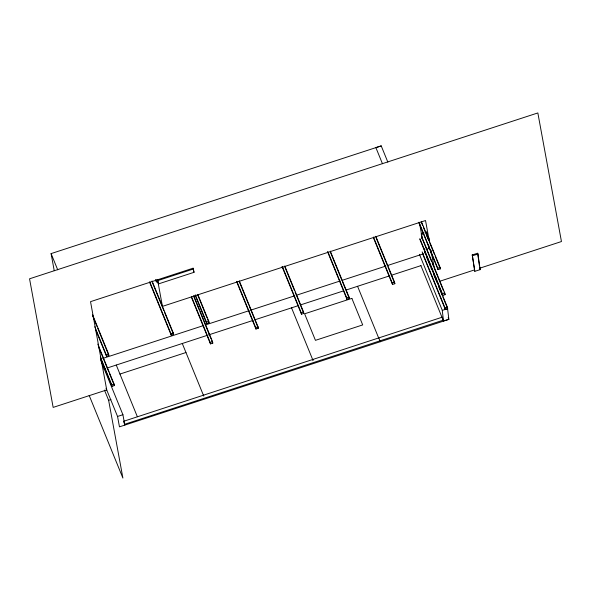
<?xml version="1.0" encoding="UTF-8"?>
<svg xmlns="http://www.w3.org/2000/svg" width="591" height="591" viewBox="0 0 591 591"><rect width="100%" height="100%" fill="white"/><g stroke="black" fill="none" stroke-linecap="round" stroke-linejoin="round"><path stroke-width="0.89" d="M123.475 421.346L442.134 317.212L443.486 320.965L448.872 319.354L447.409 307.283L424.478 251.086M123.778 422.07L124.671 424.264L443.331 320.13M54.232 270.693L51.092 253.605L381.217 145.888L387.844 162.126M158.166 283.111L158.491 283.909L194.018 272.318L193.08 268.196L90.526 301.661L106.727 389.927L53.153 407.406L29.55 278.804L537.847 112.94L561.45 241.542L479.84 268.174M158.491 283.909L157.878 280.585L193.405 268.994M108.581 354.016L108.847 355.472L106.498 356.233L106.232 354.785L108.581 354.016L92.595 314.848M173.259 332.91L173.532 334.366L171.183 335.127L170.917 333.671L173.259 332.91L152.064 280.969M208.786 321.319L209.051 322.767L206.71 323.536L206.444 322.08L208.786 321.319L198.015 294.924M102.804 358.427L203.696 325.508M205.254 324.998L249.188 310.659M250.791 310.142L294.673 295.818M296.32 295.278L340.106 280.991M341.857 280.422L385.916 266.046M387.393 265.566L423.459 253.798M103.846 369.094L105.501 368.555M107.156 368.016L206.761 335.511M208.512 334.942L253.088 320.396M254.839 319.82L298.499 305.577M300.235 305.008L343.674 290.838M346.282 289.982L389.506 275.879M391.249 275.31L420.991 265.603M212.524 341.672L212.79 343.12L210.448 343.888L210.174 342.433L212.524 341.672L193.759 295.685M258.038 326.816L258.304 328.271L255.955 329.039L255.689 327.584L258.038 326.816L239.274 280.836M303.552 311.967L303.818 313.422L301.469 314.183L301.203 312.735L303.552 311.967L284.788 265.987M349.067 297.118L349.333 298.566L346.983 299.334L346.718 297.879L349.067 297.118L330.303 251.131M394.574 282.262L394.847 283.717L392.498 284.485L392.232 283.03L394.574 282.262L375.81 236.282M440.088 267.413L440.354 268.868L438.012 269.629L437.746 268.174L440.088 267.413L421.324 221.433M119.943 374.066L185.973 352.517M114.107 384.128L114.373 385.583L112.024 386.351L111.758 384.896L114.107 384.128L97.774 344.11M439.482 281.346L474.58 269.888M89.175 395.416L122.898 478.06L108.633 400.306L110.931 399.56M444.824 293.217L445.097 294.665L442.748 295.434L442.482 293.978L444.824 293.217L421.546 236.164M442.814 296.815L447.675 308.738L445.333 309.507L445.06 308.051L447.409 307.283M448.17 317.648L448.872 319.354L119.463 426.842L117.557 416.463L122.913 414.712L100.633 360.104M423.503 232.98L421.198 233.696L422.137 238.823M425.04 232.499L426.576 232.027L427.766 238.89M421.523 234.487L423.828 233.777M426.045 249.38L429.118 248.427L428.623 244.955M472.253 254.92L477.631 253.251L477.956 254.049L480.18 269.651L474.802 271.321L472.253 254.92L474.802 271.321M472.578 255.718L477.956 254.049M375.846 147.639L381.217 145.888M443.486 320.965L442.29 310.349L447.675 308.738M480.18 269.651L479.604 267.125M421.243 222.031L422.639 225.437M423.333 227.143L428.541 239.916M429.93 243.322L434.451 254.389M435.146 256.095L440.354 268.868M418.982 222.194L437.746 268.174M418.901 222.8L438.012 269.629M428.793 247.629L429.118 248.427M421.811 237.619L431.541 261.458M432.235 263.165L433.277 265.721M434.666 269.127L443.353 290.41M444.048 292.117L445.097 294.665M419.891 238.631L442.482 293.978M419.809 239.237L442.748 295.434M426.828 257.646L430.351 266.282M430.994 267.863L431.689 269.57M433.432 273.825L436.239 280.718M438.662 286.657L442.134 295.153M422.129 251.855L445.06 308.051M422.395 253.303L445.333 309.507M375.832 147.491L382.458 163.729M419.418 254.3L442.29 310.349M420.851 265.499L442.888 319.502M376.083 237.737L387.201 264.982M387.895 266.689L394.847 283.717M373.468 237.05L392.232 283.03M373.386 237.648L392.498 284.485M378.861 338.008L380.205 341.761L380.05 340.926M357.57 286.303L378.668 337.993M330.568 252.586L341.687 279.839M342.381 281.538L349.333 298.566M327.953 251.899L346.718 297.879M327.525 251.648L346.983 299.334M284.707 266.585L294.436 290.432M295.131 292.131L303.818 313.422M282.439 266.748L301.203 312.735M282.01 266.504L301.469 314.183M291.548 307.845L312.994 360.384L312.838 359.55M239.192 281.442L248.922 305.281M249.616 306.98L258.304 328.271M236.925 281.604L255.689 327.584M236.496 281.353L255.955 329.039M194.018 272.318L193.08 268.196M197.586 294.673L206.968 317.663M207.663 319.362L209.051 322.767M195.325 294.835L206.444 322.08M195.244 295.434L206.71 323.536M193.678 296.29L199.241 309.913M199.935 311.62L211.053 338.865M211.748 340.571L212.79 343.12M191.41 296.453L210.174 342.433M191.336 297.059L210.448 343.888M157.878 280.585L157.553 279.794L162.436 306.374L425.527 220.524L429.524 242.295M182.287 343.497L203.732 396.036L203.577 395.202M155.544 280.356L155.869 281.153L155.566 279.491M152.677 283.274L163.803 310.519M164.497 312.225L173.532 334.366M149.722 281.737L170.917 333.671M149.641 282.335L171.183 335.127M116.264 365.039L137.356 416.729M92.514 315.454L97.027 326.52M97.729 328.219L108.847 355.472M94.767 326.683L106.232 354.785M95.727 329.837L106.498 356.233M98.387 346.415L108.81 371.961M109.505 373.66L114.373 385.583M100.293 356.794L111.758 384.896M100.906 359.099L112.024 386.351M51.092 253.605L57.704 269.799M106.062 388.302L117.557 416.463M104.467 390.097L108.633 400.306M442.134 317.212L442.297 318.039M431.016 250.458L434.348 268.595M436.018 277.667L436.845 282.202M419.603 223.627L422.572 239.798M424.22 248.789L425.04 253.28M156.726 280.038L157.184 282.535L156.549 280.075M122.913 414.712L124.819 425.092M477.631 253.251L479.36 265.389M429.184 240.123L428.49 236.725L428.985 240.197M430.669 250.525L431.038 253.125L430.344 249.727M426.576 232.027L427.315 237.227M351.874 298.381L304.616 313.806L315.446 340.342L362.697 324.917L351.874 298.381"/></g></svg>
